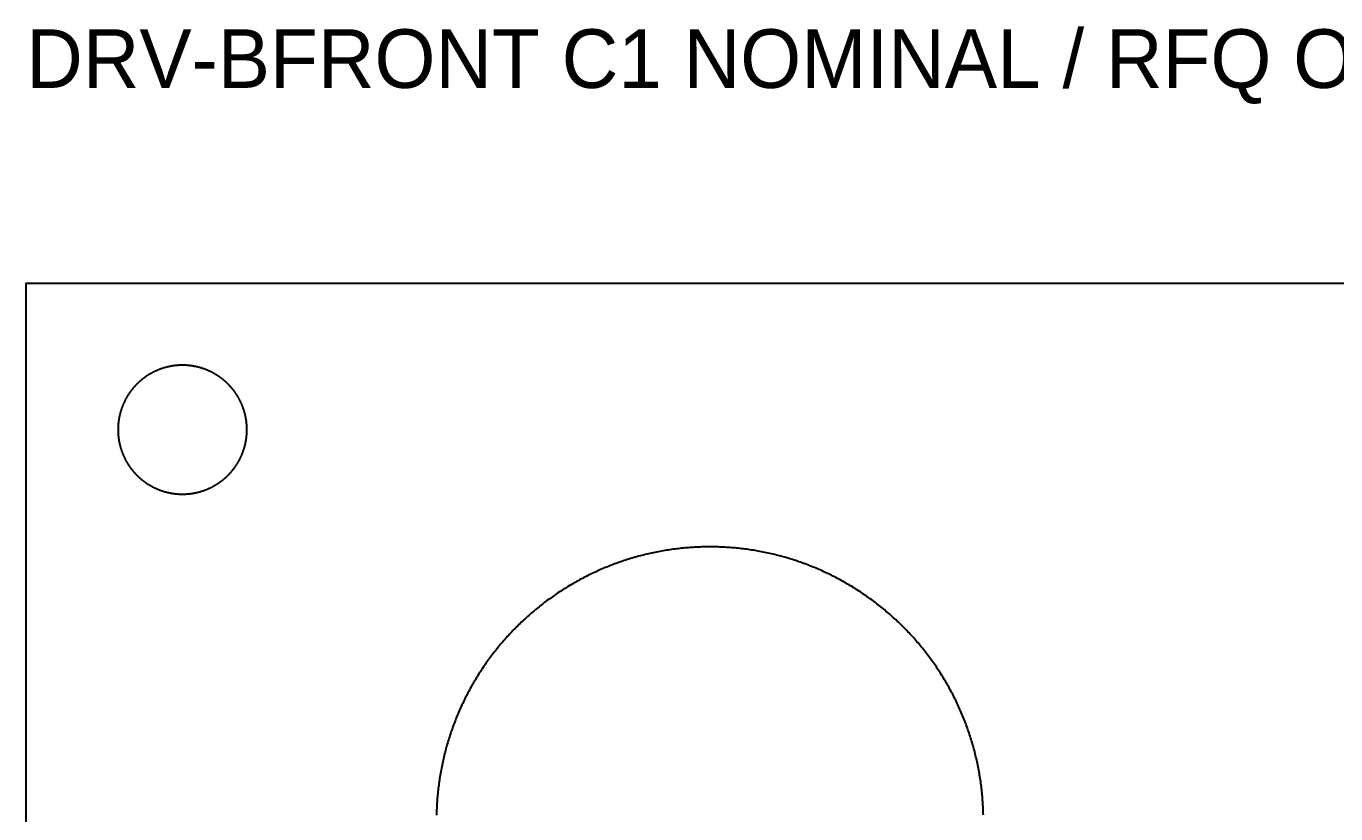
# Model space of a CAD drawing. Header units: millimetres. Extents: x 0 to 140, y 0 to 81.
# Drawn here: x 0 to 67, y 40.3 to 80.7 of the extents above; entities that cross this region are included whole.
import ezdxf

# ---------------------------------------------------------------- set-up
doc = ezdxf.new("R2010")
doc.units = ezdxf.units.MM
doc.layers.add('CUT', color=7, linetype='Continuous')
doc.layers.add('INFO', color=7, linetype='Continuous')

msp = doc.modelspace()

# ---------------------------------------------------------------- linework, layer by layer
at = {"layer": 'CUT'}
for points in [[(122, 67.5), (122, 50), (140, 50), (140, 0), (0, 0), (0, 67.5)], [(11.299, 60.061), (11.299, 60.081), (11.298, 60.101), (11.298, 60.121), (11.297, 60.142), (11.296, 60.162), (11.295, 60.182), (11.294, 60.202), (11.292, 60.223), (11.291, 60.243), (11.29, 60.263), (11.288, 60.283), (11.286, 60.303), (11.284, 60.323), (11.282, 60.344), (11.28, 60.364), (11.278, 60.384), (11.275, 60.404), (11.273, 60.424), (11.27, 60.444), (11.267, 60.464), (11.264, 60.484), (11.261, 60.504), (11.258, 60.524), (11.255, 60.544), (11.251, 60.564), (11.248, 60.584), (11.244, 60.604), (11.24, 60.624), (11.237, 60.644), (11.233, 60.664), (11.228, 60.683), (11.224, 60.703), (11.22, 60.723), (11.215, 60.743), (11.211, 60.762), (11.206, 60.782), (11.201, 60.802), (11.196, 60.821), (11.191, 60.841), (11.186, 60.861), (11.18, 60.88), (11.175, 60.9), (11.169, 60.919), (11.164, 60.939), (11.158, 60.958), (11.152, 60.977), (11.146, 60.997), (11.14, 61.016), (11.133, 61.035), (11.127, 61.054), (11.121, 61.074), (11.114, 61.093), (11.107, 61.112), (11.1, 61.131), (11.093, 61.15), (11.086, 61.169), (11.079, 61.188), (11.072, 61.207), (11.064, 61.225), (11.056, 61.244), (11.049, 61.263), (11.041, 61.282), (11.033, 61.3), (11.025, 61.319), (11.017, 61.337), (11.009, 61.356), (11, 61.374), (10.992, 61.393), (10.983, 61.411), (10.974, 61.429), (10.966, 61.447), (10.957, 61.466), (10.948, 61.484), (10.938, 61.502), (10.929, 61.52), (10.92, 61.538), (10.91, 61.556), (10.901, 61.573), (10.891, 61.591), (10.881, 61.609), (10.871, 61.627), (10.861, 61.644), (10.851, 61.662), (10.841, 61.679), (10.831, 61.697), (10.82, 61.714), (10.809, 61.731), (10.799, 61.748), (10.788, 61.765), (10.777, 61.783), (10.766, 61.8), (10.755, 61.817), (10.744, 61.833), (10.733, 61.85), (10.721, 61.867), (10.71, 61.884), (10.698, 61.9), (10.686, 61.917), (10.675, 61.933), (10.663, 61.95), (10.651, 61.966), (10.638, 61.982), (10.626, 61.998), (10.614, 62.014), (10.602, 62.03), (10.589, 62.046), (10.576, 62.062), (10.564, 62.078), (10.551, 62.093), (10.538, 62.109), (10.525, 62.125), (10.512, 62.14), (10.499, 62.155), (10.486, 62.171), (10.472, 62.186), (10.459, 62.201), (10.445, 62.216), (10.431, 62.231), (10.418, 62.246), (10.404, 62.261), (10.39, 62.275), (10.376, 62.29), (10.362, 62.305), (10.348, 62.319), (10.333, 62.333), (10.319, 62.348), (10.305, 62.362), (10.29, 62.376), (10.275, 62.39), (10.261, 62.404), (10.246, 62.418), (10.231, 62.431), (10.216, 62.445), (10.201, 62.459), (10.186, 62.472), (10.171, 62.486), (10.155, 62.499), (10.14, 62.512), (10.125, 62.525), (10.109, 62.538), (10.093, 62.551), (10.078, 62.564), (10.062, 62.576), (10.046, 62.589), (10.03, 62.602), (10.014, 62.614), (9.998, 62.626), (9.982, 62.638), (9.966, 62.651), (9.95, 62.663), (9.933, 62.675), (9.917, 62.686), (9.9, 62.698), (9.884, 62.71), (9.867, 62.721), (9.85, 62.733), (9.833, 62.744), (9.817, 62.755), (9.8, 62.766), (9.783, 62.777), (9.765, 62.788), (9.748, 62.799), (9.731, 62.809), (9.714, 62.82), (9.697, 62.831), (9.679, 62.841), (9.662, 62.851), (9.644, 62.861), (9.627, 62.871), (9.609, 62.881), (9.591, 62.891), (9.573, 62.901), (9.556, 62.91), (9.538, 62.92), (9.52, 62.929), (9.502, 62.938), (9.484, 62.948), (9.466, 62.957), (9.447, 62.966), (9.429, 62.974), (9.411, 62.983), (9.393, 62.992), (9.374, 63), (9.356, 63.009), (9.337, 63.017), (9.319, 63.025), (9.3, 63.033), (9.282, 63.041), (9.263, 63.049), (9.244, 63.056), (9.225, 63.064), (9.207, 63.072), (9.188, 63.079), (9.169, 63.086), (9.15, 63.093), (9.131, 63.1), (9.112, 63.107), (9.093, 63.114), (9.074, 63.121), (9.054, 63.127), (9.035, 63.133), (9.016, 63.14), (8.997, 63.146), (8.977, 63.152), (8.958, 63.158), (8.939, 63.164), (8.919, 63.169), (8.9, 63.175), (8.88, 63.18), (8.861, 63.186), (8.841, 63.191), (8.821, 63.196), (8.802, 63.201), (8.782, 63.206), (8.762, 63.211), (8.743, 63.215), (8.723, 63.22), (8.703, 63.224), (8.683, 63.228), (8.664, 63.233), (8.644, 63.237), (8.624, 63.24), (8.604, 63.244), (8.584, 63.248), (8.564, 63.251), (8.544, 63.255), (8.524, 63.258), (8.504, 63.261), (8.484, 63.264), (8.464, 63.267), (8.444, 63.27), (8.424, 63.273), (8.404, 63.275), (8.384, 63.278), (8.364, 63.28), (8.344, 63.282), (8.323, 63.284), (8.303, 63.286), (8.283, 63.288), (8.263, 63.29), (8.243, 63.291), (8.223, 63.292), (8.202, 63.294), (8.182, 63.295), (8.162, 63.296), (8.142, 63.297), (8.121, 63.298), (8.101, 63.298), (8.081, 63.299), (8.061, 63.299), (8.04, 63.3), (8.02, 63.3), (8, 63.3), (7.98, 63.3), (7.96, 63.3), (7.939, 63.299), (7.919, 63.299), (7.899, 63.298), (7.879, 63.298), (7.858, 63.297), (7.838, 63.296), (7.818, 63.295), (7.798, 63.294), (7.777, 63.292), (7.757, 63.291), (7.737, 63.29), (7.717, 63.288), (7.697, 63.286), (7.677, 63.284), (7.656, 63.282), (7.636, 63.28), (7.616, 63.278), (7.596, 63.275), (7.576, 63.273), (7.556, 63.27), (7.536, 63.267), (7.516, 63.264), (7.496, 63.261), (7.476, 63.258), (7.456, 63.255), (7.436, 63.251), (7.416, 63.248), (7.396, 63.244), (7.376, 63.24), (7.356, 63.237), (7.336, 63.233), (7.317, 63.228), (7.297, 63.224), (7.277, 63.22), (7.257, 63.215), (7.238, 63.211), (7.218, 63.206), (7.198, 63.201), (7.179, 63.196), (7.159, 63.191), (7.139, 63.186), (7.12, 63.18), (7.1, 63.175), (7.081, 63.169), (7.061, 63.164), (7.042, 63.158), (7.023, 63.152), (7.003, 63.146), (6.984, 63.14), (6.965, 63.133), (6.946, 63.127), (6.926, 63.121), (6.907, 63.114), (6.888, 63.107), (6.869, 63.1), (6.85, 63.093), (6.831, 63.086), (6.812, 63.079), (6.793, 63.072), (6.775, 63.064), (6.756, 63.056), (6.737, 63.049), (6.718, 63.041), (6.7, 63.033), (6.681, 63.025), (6.663, 63.017), (6.644, 63.009), (6.626, 63), (6.607, 62.992), (6.589, 62.983), (6.571, 62.974), (6.553, 62.966), (6.534, 62.957), (6.516, 62.948), (6.498, 62.938), (6.48, 62.929), (6.462, 62.92), (6.444, 62.91), (6.427, 62.901), (6.409, 62.891), (6.391, 62.881), (6.373, 62.871), (6.356, 62.861), (6.338, 62.851), (6.321, 62.841), (6.303, 62.831), (6.286, 62.82), (6.269, 62.809), (6.252, 62.799), (6.235, 62.788), (6.217, 62.777), (6.2, 62.766), (6.183, 62.755), (6.167, 62.744), (6.15, 62.733), (6.133, 62.721), (6.116, 62.71), (6.1, 62.698), (6.083, 62.686), (6.067, 62.675), (6.05, 62.663), (6.034, 62.651), (6.018, 62.638), (6.002, 62.626), (5.986, 62.614), (5.97, 62.602), (5.954, 62.589), (5.938, 62.576), (5.922, 62.564), (5.907, 62.551), (5.891, 62.538), (5.875, 62.525), (5.86, 62.512), (5.845, 62.499), (5.829, 62.486), (5.814, 62.472), (5.799, 62.459), (5.784, 62.445), (5.769, 62.431), (5.754, 62.418), (5.739, 62.404), (5.725, 62.39), (5.71, 62.376), (5.695, 62.362), (5.681, 62.348), (5.667, 62.333), (5.652, 62.319), (5.638, 62.305), (5.624, 62.29), (5.61, 62.275), (5.596, 62.261), (5.582, 62.246), (5.569, 62.231), (5.555, 62.216), (5.541, 62.201), (5.528, 62.186), (5.514, 62.171), (5.501, 62.155), (5.488, 62.14), (5.475, 62.125), (5.462, 62.109), (5.449, 62.093), (5.436, 62.078), (5.424, 62.062), (5.411, 62.046), (5.398, 62.03), (5.386, 62.014), (5.374, 61.998), (5.362, 61.982), (5.349, 61.966), (5.337, 61.95), (5.325, 61.933), (5.314, 61.917), (5.302, 61.9), (5.29, 61.884), (5.279, 61.867), (5.267, 61.85), (5.256, 61.833), (5.245, 61.817), (5.234, 61.8), (5.223, 61.783), (5.212, 61.765), (5.201, 61.748), (5.191, 61.731), (5.18, 61.714), (5.169, 61.697), (5.159, 61.679), (5.149, 61.662), (5.139, 61.644), (5.129, 61.627), (5.119, 61.609), (5.109, 61.591), (5.099, 61.573), (5.09, 61.556), (5.08, 61.538), (5.071, 61.52), (5.062, 61.502), (5.052, 61.484), (5.043, 61.466), (5.034, 61.447), (5.026, 61.429), (5.017, 61.411), (5.008, 61.393), (5, 61.374), (4.991, 61.356), (4.983, 61.337), (4.975, 61.319), (4.967, 61.3), (4.959, 61.282), (4.951, 61.263), (4.944, 61.244), (4.936, 61.225), (4.928, 61.207), (4.921, 61.188), (4.914, 61.169), (4.907, 61.15), (4.9, 61.131), (4.893, 61.112), (4.886, 61.093), (4.879, 61.074), (4.873, 61.054), (4.867, 61.035), (4.86, 61.016), (4.854, 60.997), (4.848, 60.977), (4.842, 60.958), (4.836, 60.939), (4.831, 60.919), (4.825, 60.9), (4.82, 60.88), (4.814, 60.861), (4.809, 60.841), (4.804, 60.821), (4.799, 60.802), (4.794, 60.782), (4.789, 60.762), (4.785, 60.743), (4.78, 60.723), (4.776, 60.703), (4.772, 60.683), (4.767, 60.664), (4.763, 60.644), (4.76, 60.624), (4.756, 60.604), (4.752, 60.584), (4.749, 60.564), (4.745, 60.544), (4.742, 60.524), (4.739, 60.504), (4.736, 60.484), (4.733, 60.464), (4.73, 60.444), (4.727, 60.424), (4.725, 60.404), (4.722, 60.384), (4.72, 60.364), (4.718, 60.344), (4.716, 60.323), (4.714, 60.303), (4.712, 60.283), (4.71, 60.263), (4.709, 60.243), (4.708, 60.223), (4.706, 60.202), (4.705, 60.182), (4.704, 60.162), (4.703, 60.142), (4.702, 60.121), (4.702, 60.101), (4.701, 60.081), (4.701, 60.061), (4.7, 60.04), (4.7, 60.02), (4.7, 60), (4.7, 59.98), (4.7, 59.96), (4.701, 59.939), (4.701, 59.919), (4.702, 59.899), (4.702, 59.879), (4.703, 59.858), (4.704, 59.838), (4.705, 59.818), (4.706, 59.798), (4.708, 59.777), (4.709, 59.757), (4.71, 59.737), (4.712, 59.717), (4.714, 59.697), (4.716, 59.677), (4.718, 59.656), (4.72, 59.636), (4.722, 59.616), (4.725, 59.596), (4.727, 59.576), (4.73, 59.556), (4.733, 59.536), (4.736, 59.516), (4.739, 59.496), (4.742, 59.476), (4.745, 59.456), (4.749, 59.436), (4.752, 59.416), (4.756, 59.396), (4.76, 59.376), (4.763, 59.356), (4.767, 59.336), (4.772, 59.317), (4.776, 59.297), (4.78, 59.277), (4.785, 59.257), (4.789, 59.238), (4.794, 59.218), (4.799, 59.198), (4.804, 59.179), (4.809, 59.159), (4.814, 59.139), (4.82, 59.12), (4.825, 59.1), (4.831, 59.081), (4.836, 59.061), (4.842, 59.042), (4.848, 59.023), (4.854, 59.003), (4.86, 58.984), (4.867, 58.965), (4.873, 58.946), (4.879, 58.926), (4.886, 58.907), (4.893, 58.888), (4.9, 58.869), (4.907, 58.85), (4.914, 58.831), (4.921, 58.812), (4.928, 58.793), (4.936, 58.775), (4.944, 58.756), (4.951, 58.737), (4.959, 58.718), (4.967, 58.7), (4.975, 58.681), (4.983, 58.663), (4.991, 58.644), (5, 58.626), (5.008, 58.607), (5.017, 58.589), (5.026, 58.571), (5.034, 58.553), (5.043, 58.534), (5.052, 58.516), (5.062, 58.498), (5.071, 58.48), (5.08, 58.462), (5.09, 58.444), (5.099, 58.427), (5.109, 58.409), (5.119, 58.391), (5.129, 58.373), (5.139, 58.356), (5.149, 58.338), (5.159, 58.321), (5.169, 58.303), (5.18, 58.286), (5.191, 58.269), (5.201, 58.252), (5.212, 58.235), (5.223, 58.217), (5.234, 58.2), (5.245, 58.183), (5.256, 58.167), (5.267, 58.15), (5.279, 58.133), (5.29, 58.116), (5.302, 58.1), (5.314, 58.083), (5.325, 58.067), (5.337, 58.05), (5.349, 58.034), (5.362, 58.018), (5.374, 58.002), (5.386, 57.986), (5.398, 57.97), (5.411, 57.954), (5.424, 57.938), (5.436, 57.922), (5.449, 57.907), (5.462, 57.891), (5.475, 57.875), (5.488, 57.86), (5.501, 57.845), (5.514, 57.829), (5.528, 57.814), (5.541, 57.799), (5.555, 57.784), (5.569, 57.769), (5.582, 57.754), (5.596, 57.739), (5.61, 57.725), (5.624, 57.71), (5.638, 57.695), (5.652, 57.681), (5.667, 57.667), (5.681, 57.652), (5.695, 57.638), (5.71, 57.624), (5.725, 57.61), (5.739, 57.596), (5.754, 57.582), (5.769, 57.569), (5.784, 57.555), (5.799, 57.541), (5.814, 57.528), (5.829, 57.514), (5.845, 57.501), (5.86, 57.488), (5.875, 57.475), (5.891, 57.462), (5.907, 57.449), (5.922, 57.436), (5.938, 57.424), (5.954, 57.411), (5.97, 57.398), (5.986, 57.386), (6.002, 57.374), (6.018, 57.362), (6.034, 57.349), (6.05, 57.337), (6.067, 57.325), (6.083, 57.314), (6.1, 57.302), (6.116, 57.29), (6.133, 57.279), (6.15, 57.267), (6.167, 57.256), (6.183, 57.245), (6.2, 57.234), (6.217, 57.223), (6.235, 57.212), (6.252, 57.201), (6.269, 57.191), (6.286, 57.18), (6.303, 57.169), (6.321, 57.159), (6.338, 57.149), (6.356, 57.139), (6.373, 57.129), (6.391, 57.119), (6.409, 57.109), (6.427, 57.099), (6.444, 57.09), (6.462, 57.08), (6.48, 57.071), (6.498, 57.062), (6.516, 57.052), (6.534, 57.043), (6.553, 57.034), (6.571, 57.026), (6.589, 57.017), (6.607, 57.008), (6.626, 57), (6.644, 56.991), (6.663, 56.983), (6.681, 56.975), (6.7, 56.967), (6.718, 56.959), (6.737, 56.951), (6.756, 56.944), (6.775, 56.936), (6.793, 56.928), (6.812, 56.921), (6.831, 56.914), (6.85, 56.907), (6.869, 56.9), (6.888, 56.893), (6.907, 56.886), (6.926, 56.879), (6.946, 56.873), (6.965, 56.867), (6.984, 56.86), (7.003, 56.854), (7.023, 56.848), (7.042, 56.842), (7.061, 56.836), (7.081, 56.831), (7.1, 56.825), (7.12, 56.82), (7.139, 56.814), (7.159, 56.809), (7.179, 56.804), (7.198, 56.799), (7.218, 56.794), (7.238, 56.789), (7.257, 56.785), (7.277, 56.78), (7.297, 56.776), (7.317, 56.772), (7.336, 56.767), (7.356, 56.763), (7.376, 56.76), (7.396, 56.756), (7.416, 56.752), (7.436, 56.749), (7.456, 56.745), (7.476, 56.742), (7.496, 56.739), (7.516, 56.736), (7.536, 56.733), (7.556, 56.73), (7.576, 56.727), (7.596, 56.725), (7.616, 56.722), (7.636, 56.72), (7.656, 56.718), (7.677, 56.716), (7.697, 56.714), (7.717, 56.712), (7.737, 56.71), (7.757, 56.709), (7.777, 56.708), (7.798, 56.706), (7.818, 56.705), (7.838, 56.704), (7.858, 56.703), (7.879, 56.702), (7.899, 56.702), (7.919, 56.701), (7.939, 56.701), (7.96, 56.7), (7.98, 56.7), (8, 56.7), (8.02, 56.7), (8.04, 56.7), (8.061, 56.701), (8.081, 56.701), (8.101, 56.702), (8.121, 56.702), (8.142, 56.703), (8.162, 56.704), (8.182, 56.705), (8.202, 56.706), (8.223, 56.708), (8.243, 56.709), (8.263, 56.71), (8.283, 56.712), (8.303, 56.714), (8.323, 56.716), (8.344, 56.718), (8.364, 56.72), (8.384, 56.722), (8.404, 56.725), (8.424, 56.727), (8.444, 56.73), (8.464, 56.733), (8.484, 56.736), (8.504, 56.739), (8.524, 56.742), (8.544, 56.745), (8.564, 56.749), (8.584, 56.752), (8.604, 56.756), (8.624, 56.76), (8.644, 56.763), (8.664, 56.767), (8.683, 56.772), (8.703, 56.776), (8.723, 56.78), (8.743, 56.785), (8.762, 56.789), (8.782, 56.794), (8.802, 56.799), (8.821, 56.804), (8.841, 56.809), (8.861, 56.814), (8.88, 56.82), (8.9, 56.825), (8.919, 56.831), (8.939, 56.836), (8.958, 56.842), (8.977, 56.848), (8.997, 56.854), (9.016, 56.86), (9.035, 56.867), (9.054, 56.873), (9.074, 56.879), (9.093, 56.886), (9.112, 56.893), (9.131, 56.9), (9.15, 56.907), (9.169, 56.914), (9.188, 56.921), (9.207, 56.928), (9.225, 56.936), (9.244, 56.944), (9.263, 56.951), (9.282, 56.959), (9.3, 56.967), (9.319, 56.975), (9.337, 56.983), (9.356, 56.991), (9.374, 57), (9.393, 57.008), (9.411, 57.017), (9.429, 57.026), (9.447, 57.034), (9.466, 57.043), (9.484, 57.052), (9.502, 57.062), (9.52, 57.071), (9.538, 57.08), (9.556, 57.09), (9.573, 57.099), (9.591, 57.109), (9.609, 57.119), (9.627, 57.129), (9.644, 57.139), (9.662, 57.149), (9.679, 57.159), (9.697, 57.169), (9.714, 57.18), (9.731, 57.191), (9.748, 57.201), (9.765, 57.212), (9.783, 57.223), (9.8, 57.234), (9.817, 57.245), (9.833, 57.256), (9.85, 57.267), (9.867, 57.279), (9.884, 57.29), (9.9, 57.302), (9.917, 57.314), (9.933, 57.325), (9.95, 57.337), (9.966, 57.349), (9.982, 57.362), (9.998, 57.374), (10.014, 57.386), (10.03, 57.398), (10.046, 57.411), (10.062, 57.424), (10.078, 57.436), (10.093, 57.449), (10.109, 57.462), (10.125, 57.475), (10.14, 57.488), (10.155, 57.501), (10.171, 57.514), (10.186, 57.528), (10.201, 57.541), (10.216, 57.555), (10.231, 57.569), (10.246, 57.582), (10.261, 57.596), (10.275, 57.61), (10.29, 57.624), (10.305, 57.638), (10.319, 57.652), (10.333, 57.667), (10.348, 57.681), (10.362, 57.695), (10.376, 57.71), (10.39, 57.725), (10.404, 57.739), (10.418, 57.754), (10.431, 57.769), (10.445, 57.784), (10.459, 57.799), (10.472, 57.814), (10.486, 57.829), (10.499, 57.845), (10.512, 57.86), (10.525, 57.875), (10.538, 57.891), (10.551, 57.907), (10.564, 57.922), (10.576, 57.938), (10.589, 57.954), (10.602, 57.97), (10.614, 57.986), (10.626, 58.002), (10.638, 58.018), (10.651, 58.034), (10.663, 58.05), (10.675, 58.067), (10.686, 58.083), (10.698, 58.1), (10.71, 58.116), (10.721, 58.133), (10.733, 58.15), (10.744, 58.167), (10.755, 58.183), (10.766, 58.2), (10.777, 58.217), (10.788, 58.235), (10.799, 58.252), (10.809, 58.269), (10.82, 58.286), (10.831, 58.303), (10.841, 58.321), (10.851, 58.338), (10.861, 58.356), (10.871, 58.373), (10.881, 58.391), (10.891, 58.409), (10.901, 58.427), (10.91, 58.444), (10.92, 58.462), (10.929, 58.48), (10.938, 58.498), (10.948, 58.516), (10.957, 58.534), (10.966, 58.553), (10.974, 58.571), (10.983, 58.589), (10.992, 58.607), (11, 58.626), (11.009, 58.644), (11.017, 58.663), (11.025, 58.681), (11.033, 58.7), (11.041, 58.718), (11.049, 58.737), (11.056, 58.756), (11.064, 58.775), (11.072, 58.793), (11.079, 58.812), (11.086, 58.831), (11.093, 58.85), (11.1, 58.869), (11.107, 58.888), (11.114, 58.907), (11.121, 58.926), (11.127, 58.946), (11.133, 58.965), (11.14, 58.984), (11.146, 59.003), (11.152, 59.023), (11.158, 59.042), (11.164, 59.061), (11.169, 59.081), (11.175, 59.1), (11.18, 59.12), (11.186, 59.139), (11.191, 59.159), (11.196, 59.179), (11.201, 59.198), (11.206, 59.218), (11.211, 59.238), (11.215, 59.257), (11.22, 59.277), (11.224, 59.297), (11.228, 59.317), (11.233, 59.336), (11.237, 59.356), (11.24, 59.376), (11.244, 59.396), (11.248, 59.416), (11.251, 59.436), (11.255, 59.456), (11.258, 59.476), (11.261, 59.496), (11.264, 59.516), (11.267, 59.536), (11.27, 59.556), (11.273, 59.576), (11.275, 59.596), (11.278, 59.616), (11.28, 59.636), (11.282, 59.656), (11.284, 59.677), (11.286, 59.697), (11.288, 59.717), (11.29, 59.737), (11.291, 59.757), (11.292, 59.777), (11.294, 59.798), (11.295, 59.818), (11.296, 59.838), (11.297, 59.858), (11.298, 59.879), (11.298, 59.899), (11.299, 59.919), (11.299, 59.939), (11.3, 59.96), (11.3, 59.98), (11.3, 60), (11.3, 60.02), (11.3, 60.04)]]:
    msp.add_lwpolyline(points, close=True, dxfattribs=at)
msp.add_lwpolyline([(48.998, 40.258), (48.996, 40.344), (48.993, 40.429), (48.991, 40.515), (48.987, 40.601), (48.983, 40.687), (48.979, 40.773), (48.974, 40.858), (48.968, 40.944), (48.962, 41.03), (48.955, 41.116), (48.948, 41.201), (48.941, 41.287), (48.933, 41.372), (48.924, 41.458), (48.915, 41.543), (48.905, 41.628), (48.895, 41.714), (48.884, 41.799), (48.873, 41.884), (48.861, 41.969), (48.848, 42.054), (48.836, 42.139), (48.822, 42.224), (48.808, 42.309), (48.794, 42.393), (48.779, 42.478), (48.763, 42.563), (48.747, 42.647), (48.731, 42.731), (48.714, 42.815), (48.696, 42.9), (48.678, 42.984), (48.66, 43.067), (48.641, 43.151), (48.621, 43.235), (48.601, 43.318), (48.58, 43.402), (48.559, 43.485), (48.538, 43.568), (48.516, 43.651), (48.493, 43.734), (48.47, 43.817), (48.446, 43.899), (48.422, 43.982), (48.397, 44.064), (48.372, 44.146), (48.346, 44.228), (48.32, 44.31), (48.293, 44.392), (48.266, 44.473), (48.239, 44.554), (48.21, 44.635), (48.182, 44.716), (48.152, 44.797), (48.123, 44.878), (48.093, 44.958), (48.062, 45.039), (48.031, 45.119), (47.999, 45.198), (47.967, 45.278), (47.934, 45.358), (47.901, 45.437), (47.868, 45.516), (47.834, 45.595), (47.799, 45.673), (47.764, 45.752), (47.728, 45.83), (47.692, 45.908), (47.656, 45.986), (47.619, 46.063), (47.581, 46.141), (47.544, 46.218), (47.505, 46.295), (47.466, 46.371), (47.427, 46.448), (47.387, 46.524), (47.347, 46.6), (47.306, 46.675), (47.265, 46.751), (47.223, 46.826), (47.181, 46.901), (47.139, 46.975), (47.096, 47.05), (47.052, 47.124), (47.008, 47.197), (46.964, 47.271), (46.919, 47.344), (46.874, 47.417), (46.828, 47.49), (46.782, 47.562), (46.735, 47.635), (46.688, 47.706), (46.641, 47.778), (46.593, 47.849), (46.544, 47.92), (46.495, 47.991), (46.446, 48.061), (46.397, 48.131), (46.346, 48.201), (46.296, 48.271), (46.245, 48.34), (46.194, 48.409), (46.142, 48.477), (46.089, 48.545), (46.037, 48.613), (45.984, 48.681), (45.93, 48.748), (45.876, 48.815), (45.822, 48.882), (45.767, 48.948), (45.712, 49.014), (45.657, 49.079), (45.601, 49.144), (45.545, 49.209), (45.488, 49.274), (45.431, 49.338), (45.373, 49.402), (45.315, 49.465), (45.257, 49.528), (45.199, 49.591), (45.139, 49.654), (45.08, 49.716), (45.02, 49.777), (44.96, 49.839), (44.899, 49.899), (44.839, 49.96), (44.777, 50.02), (44.716, 50.08), (44.654, 50.139), (44.591, 50.199), (44.528, 50.257), (44.465, 50.315), (44.402, 50.373), (44.338, 50.431), (44.274, 50.488), (44.209, 50.545), (44.144, 50.601), (44.079, 50.657), (44.014, 50.712), (43.948, 50.767), (43.882, 50.822), (43.815, 50.876), (43.748, 50.93), (43.681, 50.984), (43.613, 51.037), (43.545, 51.089), (43.477, 51.142), (43.409, 51.194), (43.34, 51.245), (43.271, 51.296), (43.201, 51.346), (43.131, 51.397), (43.061, 51.446), (42.991, 51.495), (42.92, 51.544), (42.849, 51.593), (42.778, 51.641), (42.706, 51.688), (42.635, 51.735), (42.562, 51.782), (42.49, 51.828), (42.417, 51.874), (42.344, 51.919), (42.271, 51.964), (42.197, 52.008), (42.124, 52.052), (42.05, 52.096), (41.975, 52.139), (41.901, 52.181), (41.826, 52.223), (41.751, 52.265), (41.675, 52.306), (41.6, 52.347), (41.524, 52.387), (41.448, 52.427), (41.371, 52.466), (41.295, 52.505), (41.218, 52.544), (41.141, 52.581), (41.063, 52.619), (40.986, 52.656), (40.908, 52.692), (40.83, 52.728), (40.752, 52.764), (40.673, 52.799), (40.595, 52.834), (40.516, 52.868), (40.437, 52.901), (40.358, 52.934), (40.278, 52.967), (40.198, 52.999), (40.119, 53.031), (40.039, 53.062), (39.958, 53.093), (39.878, 53.123), (39.797, 53.152), (39.716, 53.182), (39.635, 53.21), (39.554, 53.239), (39.473, 53.266), (39.392, 53.293), (39.31, 53.32), (39.228, 53.346), (39.146, 53.372), (39.064, 53.397), (38.982, 53.422), (38.899, 53.446), (38.817, 53.47), (38.734, 53.493), (38.651, 53.516), (38.568, 53.538), (38.485, 53.559), (38.402, 53.58), (38.318, 53.601), (38.235, 53.621), (38.151, 53.641), (38.067, 53.66), (37.984, 53.678), (37.9, 53.696), (37.815, 53.714), (37.731, 53.731), (37.647, 53.747), (37.563, 53.763), (37.478, 53.779), (37.393, 53.794), (37.309, 53.808), (37.224, 53.822), (37.139, 53.836), (37.054, 53.848), (36.969, 53.861), (36.884, 53.873), (36.799, 53.884), (36.714, 53.895), (36.628, 53.905), (36.543, 53.915), (36.458, 53.924), (36.372, 53.933), (36.287, 53.941), (36.201, 53.948), (36.116, 53.955), (36.03, 53.962), (35.944, 53.968), (35.858, 53.974), (35.773, 53.979), (35.687, 53.983), (35.601, 53.987), (35.515, 53.991), (35.429, 53.993), (35.344, 53.996), (35.258, 53.998), (35.172, 53.999), (35.086, 54), (35, 54), (34.914, 54), (34.828, 53.999), (34.742, 53.998), (34.656, 53.996), (34.571, 53.993), (34.485, 53.991), (34.399, 53.987), (34.313, 53.983), (34.227, 53.979), (34.142, 53.974), (34.056, 53.968), (33.97, 53.962), (33.884, 53.955), (33.799, 53.948), (33.713, 53.941), (33.628, 53.933), (33.542, 53.924), (33.457, 53.915), (33.372, 53.905), (33.286, 53.895), (33.201, 53.884), (33.116, 53.873), (33.031, 53.861), (32.946, 53.848), (32.861, 53.836), (32.776, 53.822), (32.691, 53.808), (32.607, 53.794), (32.522, 53.779), (32.437, 53.763), (32.353, 53.747), (32.269, 53.731), (32.185, 53.714), (32.1, 53.696), (32.016, 53.678), (31.933, 53.66), (31.849, 53.641), (31.765, 53.621), (31.682, 53.601), (31.598, 53.58), (31.515, 53.559), (31.432, 53.538), (31.349, 53.516), (31.266, 53.493), (31.183, 53.47), (31.101, 53.446), (31.018, 53.422), (30.936, 53.397), (30.854, 53.372), (30.772, 53.346), (30.69, 53.32), (30.608, 53.293), (30.527, 53.266), (30.446, 53.239), (30.365, 53.21), (30.284, 53.182), (30.203, 53.152), (30.122, 53.123), (30.042, 53.093), (29.961, 53.062), (29.881, 53.031), (29.802, 52.999), (29.722, 52.967), (29.642, 52.934), (29.563, 52.901), (29.484, 52.868), (29.405, 52.834), (29.327, 52.799), (29.248, 52.764), (29.17, 52.728), (29.092, 52.692), (29.014, 52.656), (28.937, 52.619), (28.859, 52.581), (28.782, 52.544), (28.705, 52.505), (28.629, 52.466), (28.552, 52.427), (28.476, 52.387), (28.4, 52.347), (28.325, 52.306), (28.249, 52.265), (28.174, 52.223), (28.099, 52.181), (28.025, 52.139), (27.95, 52.096), (27.876, 52.052), (27.803, 52.008), (27.729, 51.964), (27.656, 51.919), (27.583, 51.874), (27.51, 51.828), (27.438, 51.782), (27.365, 51.735), (27.294, 51.688), (27.222, 51.641), (27.151, 51.593), (27.08, 51.544), (27.009, 51.495), (26.939, 51.446), (26.869, 51.397), (26.799, 51.346), (26.729, 51.296), (26.66, 51.245), (26.591, 51.194), (26.523, 51.142), (26.455, 51.089), (26.387, 51.037), (26.319, 50.984), (26.252, 50.93), (26.185, 50.876), (26.118, 50.822), (26.052, 50.767), (25.986, 50.712), (25.921, 50.657), (25.856, 50.601), (25.791, 50.545), (25.726, 50.488), (25.662, 50.431), (25.598, 50.373), (25.535, 50.315), (25.472, 50.257), (25.409, 50.199), (25.346, 50.139), (25.284, 50.08), (25.223, 50.02), (25.161, 49.96), (25.101, 49.899), (25.04, 49.839), (24.98, 49.777), (24.92, 49.716), (24.861, 49.654), (24.801, 49.591), (24.743, 49.528), (24.685, 49.465), (24.627, 49.402), (24.569, 49.338), (24.512, 49.274), (24.455, 49.209), (24.399, 49.144), (24.343, 49.079), (24.288, 49.014), (24.233, 48.948), (24.178, 48.882), (24.124, 48.815), (24.07, 48.748), (24.016, 48.681), (23.963, 48.613), (23.911, 48.545), (23.858, 48.477), (23.806, 48.409), (23.755, 48.34), (23.704, 48.271), (23.654, 48.201), (23.603, 48.131), (23.554, 48.061), (23.505, 47.991), (23.456, 47.92), (23.407, 47.849), (23.359, 47.778), (23.312, 47.706), (23.265, 47.635), (23.218, 47.562), (23.172, 47.49), (23.126, 47.417), (23.081, 47.344), (23.036, 47.271), (22.992, 47.197), (22.948, 47.124), (22.904, 47.05), (22.861, 46.975), (22.819, 46.901), (22.777, 46.826), (22.735, 46.751), (22.694, 46.675), (22.653, 46.6), (22.613, 46.524), (22.573, 46.448), (22.534, 46.371), (22.495, 46.295), (22.456, 46.218), (22.419, 46.141), (22.381, 46.063), (22.344, 45.986), (22.308, 45.908), (22.272, 45.83), (22.236, 45.752), (22.201, 45.673), (22.166, 45.595), (22.132, 45.516), (22.099, 45.437), (22.066, 45.358), (22.033, 45.278), (22.001, 45.198), (21.969, 45.119), (21.938, 45.039), (21.907, 44.958), (21.877, 44.878), (21.848, 44.797), (21.818, 44.716), (21.79, 44.635), (21.761, 44.554), (21.734, 44.473), (21.707, 44.392), (21.68, 44.31), (21.654, 44.228), (21.628, 44.146), (21.603, 44.064), (21.578, 43.982), (21.554, 43.899), (21.53, 43.817), (21.507, 43.734), (21.484, 43.651), (21.462, 43.568), (21.441, 43.485), (21.42, 43.402), (21.399, 43.318), (21.379, 43.235), (21.359, 43.151), (21.34, 43.067), (21.322, 42.984), (21.304, 42.9), (21.286, 42.815), (21.269, 42.731), (21.253, 42.647), (21.237, 42.563), (21.221, 42.478), (21.206, 42.393), (21.192, 42.309), (21.178, 42.224), (21.164, 42.139), (21.152, 42.054), (21.139, 41.969), (21.127, 41.884), (21.116, 41.799), (21.105, 41.714), (21.095, 41.628), (21.085, 41.543), (21.076, 41.458), (21.067, 41.372), (21.059, 41.287), (21.052, 41.201), (21.045, 41.116), (21.038, 41.03), (21.032, 40.944), (21.026, 40.858), (21.021, 40.773), (21.017, 40.687), (21.013, 40.601), (21.009, 40.515), (21.007, 40.429), (21.004, 40.344), (21.002, 40.258)], dxfattribs=at)

# ---------------------------------------------------------------- texts
at = {"layer": 'INFO'}
msp.add_text('DRV-BFRONT C1 NOMINAL / RFQ ONLY / NOT NC RELEASE', height=3, dxfattribs=at).set_placement((0, 77.5))

doc.saveas('drawing.dxf')
